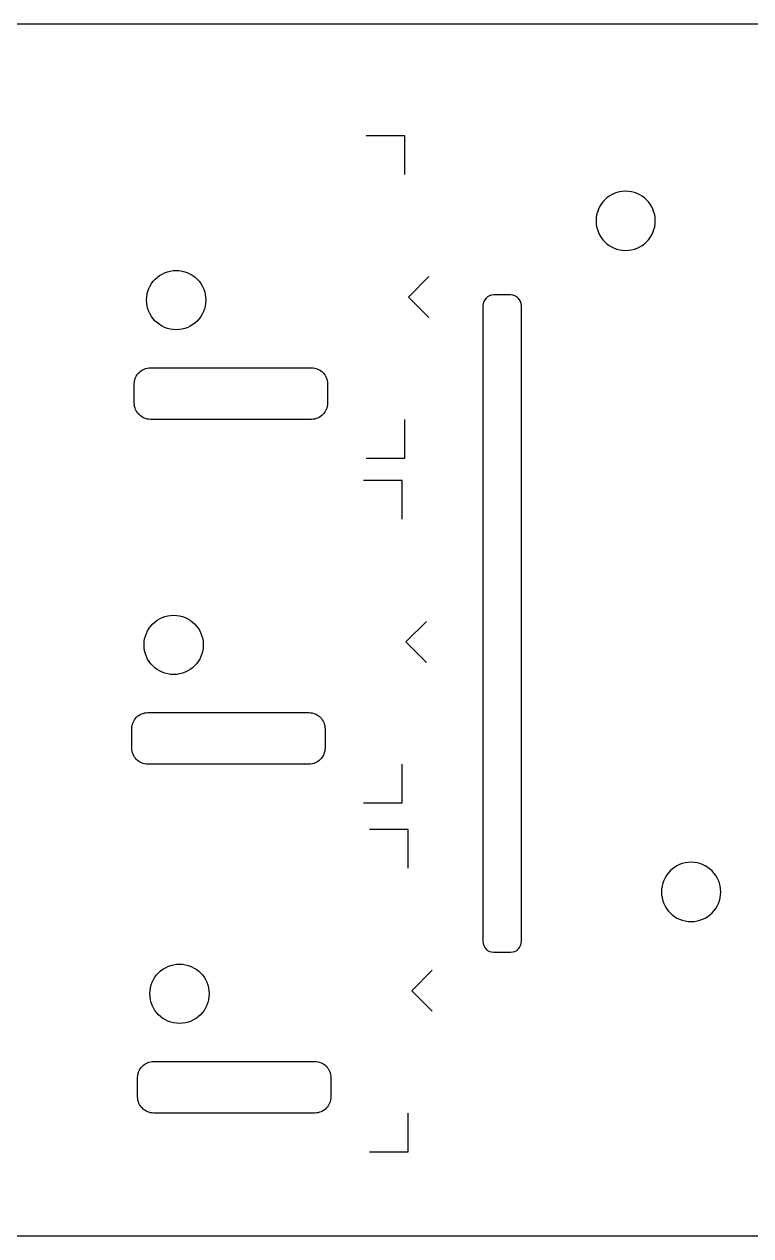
# Model space of a CAD drawing. Extents: x -6 to 227, y 0 to 209.
# Drawn here: x 57.4 to 113.8, y 0 to 94 of the extents above; entities that cross this region are included whole.
import ezdxf

# ---------------------------------------------------------------- set-up
doc = ezdxf.new("R2010")
doc.units = 0
doc.header["$LTSCALE"] = 25.4
doc.header["$MEASUREMENT"] = 0

# ---------------------------------------------------------------- blocks, each defined once
blk = doc.blocks.new('*B2')
at = {"color": 212, "linetype": 'Continuous'}
for p, q in [((215.248279, 94), (9.367003, 94)), ((86.945935, 85.344002), (83.945912, 85.344002)), ((86.945935, 82.34398), (86.945935, 85.344002)), ((103.192987, 80.86595), (102.991897, 80.769079)), ((103.404336, 80.943309), (103.192987, 80.86595)), ((103.624787, 81), (103.404336, 80.943309)), ((103.853182, 81.034864), (103.624787, 81)), ((104.088365, 81.046743), (103.853182, 81.034864)), ((104.323548, 81.034864), (104.088365, 81.046743)), ((104.551943, 81), (104.323548, 81.034864)), ((104.772394, 80.943309), (104.551943, 81)), ((104.983743, 80.86595), (104.772394, 80.943309)), ((105.184833, 80.769079), (104.983743, 80.86595)), ((102.180826, 80.032593), (102.065587, 79.842976)), ((102.313266, 80.209647), (102.180826, 80.032593)), ((102.461751, 80.372981), (102.313266, 80.209647)), ((102.625122, 80.521436), (102.461751, 80.372981)), ((102.802223, 80.653855), (102.625122, 80.521436)), ((102.991897, 80.769079), (102.802223, 80.653855)), ((105.374507, 80.653855), (105.184833, 80.769079)), ((105.551608, 80.521436), (105.374507, 80.653855)), ((105.714979, 80.372981), (105.551608, 80.521436)), ((105.863464, 80.209647), (105.714979, 80.372981)), ((105.995904, 80.032593), (105.863464, 80.209647)), ((106.111143, 79.842976), (105.995904, 80.032593)), ((101.79978, 78.982043), (101.787901, 78.746984)), ((101.834645, 79.21033), (101.79978, 78.982043)), ((101.891339, 79.430686), (101.834645, 79.21033)), ((101.968705, 79.641954), (101.891339, 79.430686)), ((102.065587, 79.842976), (101.968705, 79.641954)), ((106.208025, 79.641954), (106.111143, 79.842976)), ((106.285391, 79.430686), (106.208025, 79.641954)), ((106.342085, 79.21033), (106.285391, 79.430686)), ((106.37695, 78.982043), (106.342085, 79.21033)), ((106.388829, 78.746984), (106.37695, 78.982043)), ((101.787901, 78.746984), (101.79978, 78.511631)), ((101.79978, 78.511631), (101.834645, 78.283117)), ((101.834645, 78.283117), (101.891339, 78.062595)), ((101.891339, 78.062595), (101.968705, 77.851215)), ((106.208025, 77.851215), (106.285391, 78.062595)), ((106.285391, 78.062595), (106.342085, 78.283117)), ((106.342085, 78.283117), (106.37695, 78.511631)), ((106.37695, 78.511631), (106.388829, 78.746984)), ((101.968705, 77.851215), (102.065587, 77.65013)), ((102.065587, 77.65013), (102.180826, 77.460489)), ((102.180826, 77.460489), (102.313266, 77.283445)), ((102.313266, 77.283445), (102.461751, 77.12015)), ((102.461751, 77.12015), (102.625122, 76.971753)), ((105.551608, 76.971753), (105.714979, 77.12015)), ((105.714979, 77.12015), (105.863464, 77.283445)), ((105.863464, 77.283445), (105.995904, 77.460489)), ((105.995904, 77.460489), (106.111143, 77.65013)), ((106.111143, 77.65013), (106.208025, 77.851215)), ((102.625122, 76.971753), (102.802223, 76.839407)), ((102.802223, 76.839407), (102.991897, 76.724264)), ((102.991897, 76.724264), (103.192987, 76.627473)), ((103.192987, 76.627473), (103.404336, 76.550188)), ((103.404336, 76.550188), (103.624787, 76.493558)), ((103.624787, 76.493558), (103.853182, 76.458736)), ((103.853182, 76.458736), (104.088365, 76.446873)), ((104.088365, 76.446873), (104.323548, 76.458736)), ((104.323548, 76.458736), (104.551943, 76.493558)), ((104.551943, 76.493558), (104.772394, 76.550188)), ((104.772394, 76.550188), (104.983743, 76.627473)), ((104.983743, 76.627473), (105.184833, 76.724264)), ((105.184833, 76.724264), (105.374507, 76.839407)), ((105.374507, 76.839407), (105.551608, 76.971753)), ((67.570365, 74.224579), (67.73367, 74.37303)), ((67.73367, 74.37303), (67.910708, 74.505439)), ((67.910708, 74.505439), (68.100322, 74.620648)), ((68.100322, 74.620648), (68.301359, 74.717503)), ((68.301359, 74.717503), (68.512663, 74.794847)), ((68.512663, 74.794847), (68.733078, 74.851523)), ((68.733078, 74.851523), (68.961451, 74.886377)), ((68.961451, 74.886377), (69.196626, 74.898252)), ((69.196626, 74.898252), (69.431747, 74.886377)), ((69.431747, 74.886377), (69.660088, 74.851523)), ((69.660088, 74.851523), (69.880491, 74.794847)), ((69.880491, 74.794847), (70.0918, 74.717503)), ((70.0918, 74.717503), (70.292856, 74.620648)), ((70.292856, 74.620648), (70.482501, 74.505439)), ((70.482501, 74.505439), (70.659579, 74.37303)), ((70.659579, 74.37303), (70.822932, 74.224579)), ((88.818479, 74.41918), (87.227451, 72.828505)), ((67.000241, 73.282137), (67.077562, 73.493463)), ((67.077562, 73.493463), (67.17439, 73.694527)), ((67.17439, 73.694527), (67.289569, 73.884171)), ((67.289569, 73.884171), (67.421946, 74.06124)), ((67.421946, 74.06124), (67.570365, 74.224579)), ((70.822932, 74.224579), (70.971402, 74.06124)), ((70.971402, 74.06124), (71.103831, 73.884171)), ((71.103831, 73.884171), (71.219063, 73.694527)), ((71.219063, 73.694527), (71.315939, 73.493463)), ((71.315939, 73.493463), (71.393302, 73.282137)), ((66.896868, 72.598141), (66.908739, 72.83332)), ((66.908739, 72.36302), (66.896868, 72.598141)), ((66.908739, 72.83332), (66.943581, 73.061704)), ((66.943581, 73.061704), (67.000241, 73.282137)), ((71.393302, 73.282137), (71.449994, 73.061704)), ((71.449994, 73.061704), (71.484859, 72.83332)), ((71.484859, 72.83332), (71.496737, 72.598141)), ((71.496737, 72.598141), (71.484859, 72.36302)), ((87.227451, 72.828505), (88.818479, 71.237477)), ((95.153479, 73), (93.846521, 73)), ((66.943581, 72.134679), (66.908739, 72.36302)), ((67.000241, 71.914276), (66.943581, 72.134679)), ((67.077562, 71.702967), (67.000241, 71.914276)), ((67.17439, 71.501912), (67.077562, 71.702967)), ((67.289569, 71.312266), (67.17439, 71.501912)), ((71.219063, 71.501912), (71.103831, 71.312266)), ((71.315939, 71.702967), (71.219063, 71.501912)), ((71.393302, 71.914276), (71.315939, 71.702967)), ((71.449994, 72.134679), (71.393302, 71.914276)), ((71.484859, 72.36302), (71.449994, 72.134679)), ((93, 72.153479), (93, 22.846521)), ((96, 22.846521), (96, 72.153479)), ((67.421946, 71.135188), (67.289569, 71.312266)), ((67.570365, 70.971835), (67.421946, 71.135188)), ((67.73367, 70.823365), (67.570365, 70.971835)), ((67.910708, 70.690936), (67.73367, 70.823365)), ((68.100322, 70.575704), (67.910708, 70.690936)), ((68.301359, 70.478828), (68.100322, 70.575704)), ((70.292856, 70.575704), (70.0918, 70.478828)), ((70.482501, 70.690936), (70.292856, 70.575704)), ((70.659579, 70.823365), (70.482501, 70.690936)), ((70.822932, 70.971835), (70.659579, 70.823365)), ((70.971402, 71.135188), (70.822932, 70.971835)), ((71.103831, 71.312266), (70.971402, 71.135188)), ((68.512663, 70.401465), (68.301359, 70.478828)), ((68.733078, 70.344773), (68.512663, 70.401465)), ((68.961451, 70.309908), (68.733078, 70.344773)), ((69.196626, 70.29803), (68.961451, 70.309908)), ((69.431747, 70.309908), (69.196626, 70.29803)), ((69.660088, 70.344773), (69.431747, 70.309908)), ((69.880491, 70.401465), (69.660088, 70.344773)), ((70.0918, 70.478828), (69.880491, 70.401465)), ((66.097322, 66.690495), (66.159923, 66.793548)), ((66.159923, 66.793548), (66.23187, 66.889767)), ((66.23187, 66.889767), (66.312536, 66.978523)), ((66.312536, 66.978523), (66.401292, 67.059189)), ((66.401292, 67.059189), (66.49751, 67.131136)), ((66.49751, 67.131136), (66.600564, 67.193737)), ((66.600564, 67.193737), (66.709824, 67.246364)), ((66.709824, 67.246364), (66.824663, 67.288389)), ((66.824663, 67.288389), (66.944454, 67.319185)), ((66.944454, 67.319185), (67.068567, 67.338122)), ((67.068567, 67.338122), (67.196376, 67.344574)), ((67.196376, 67.344574), (79.696351, 67.344574)), ((79.696351, 67.344574), (79.82416, 67.338122)), ((79.82416, 67.338122), (79.948274, 67.319185)), ((79.948274, 67.319185), (80.068064, 67.288389)), ((80.068064, 67.288389), (80.182903, 67.246364)), ((80.182903, 67.246364), (80.292164, 67.193737)), ((80.292164, 67.193737), (80.395217, 67.131136)), ((80.395217, 67.131136), (80.491436, 67.059189)), ((80.491436, 67.059189), (80.580192, 66.978523)), ((80.580192, 66.978523), (80.660857, 66.889767)), ((80.660857, 66.889767), (80.732805, 66.793548)), ((80.732805, 66.793548), (80.795406, 66.690495)), ((65.946485, 66.094683), (65.952937, 66.222492)), ((65.946485, 64.594671), (65.946485, 66.094683)), ((65.952937, 66.222492), (65.971874, 66.346605)), ((65.971874, 66.346605), (66.002669, 66.466396)), ((66.002669, 66.466396), (66.044695, 66.581235)), ((66.044695, 66.581235), (66.097322, 66.690495)), ((80.795406, 66.690495), (80.848033, 66.581235)), ((80.848033, 66.581235), (80.890058, 66.466396)), ((80.890058, 66.466396), (80.920853, 66.346605)), ((80.920853, 66.346605), (80.939791, 66.222492)), ((80.939791, 66.222492), (80.946243, 66.094683)), ((80.946243, 66.094683), (80.946243, 64.594671)), ((65.952937, 64.466862), (65.946485, 64.594671)), ((65.971874, 64.342749), (65.952937, 64.466862)), ((66.002669, 64.222958), (65.971874, 64.342749)), ((66.044695, 64.108119), (66.002669, 64.222958)), ((66.097322, 63.998859), (66.044695, 64.108119)), ((66.159923, 63.895806), (66.097322, 63.998859)), ((80.795406, 63.998859), (80.732805, 63.895806)), ((80.848033, 64.108119), (80.795406, 63.998859)), ((80.890058, 64.222958), (80.848033, 64.108119)), ((80.920853, 64.342749), (80.890058, 64.222958)), ((80.939791, 64.466862), (80.920853, 64.342749)), ((80.946243, 64.594671), (80.939791, 64.466862)), ((66.23187, 63.799587), (66.159923, 63.895806)), ((66.312536, 63.710831), (66.23187, 63.799587)), ((66.401292, 63.630165), (66.312536, 63.710831)), ((66.49751, 63.558218), (66.401292, 63.630165)), ((66.600564, 63.495617), (66.49751, 63.558218)), ((66.709824, 63.44299), (66.600564, 63.495617)), ((66.824663, 63.400965), (66.709824, 63.44299)), ((66.944454, 63.370169), (66.824663, 63.400965)), ((67.068567, 63.351232), (66.944454, 63.370169)), ((67.196376, 63.34478), (67.068567, 63.351232)), ((79.696351, 63.34478), (67.196376, 63.34478)), ((79.82416, 63.351232), (79.696351, 63.34478)), ((79.948274, 63.370169), (79.82416, 63.351232)), ((80.068064, 63.400965), (79.948274, 63.370169)), ((80.182903, 63.44299), (80.068064, 63.400965)), ((80.292164, 63.495617), (80.182903, 63.44299)), ((80.395217, 63.558218), (80.292164, 63.495617)), ((80.491436, 63.630165), (80.395217, 63.558218)), ((80.580192, 63.710831), (80.491436, 63.630165)), ((80.660857, 63.799587), (80.580192, 63.710831)), ((80.732805, 63.895806), (80.660857, 63.799587)), ((86.945935, 60.344052), (86.945935, 63.344074)), ((83.945912, 60.344052), (86.945935, 60.344052)), ((86.748922, 58.589752), (83.7489, 58.589752)), ((86.748922, 55.58973), (86.748922, 58.589752)), ((67.90331, 47.866399), (68.104347, 47.963253)), ((68.104347, 47.963253), (68.31565, 48.040597)), ((68.31565, 48.040597), (68.536066, 48.097274)), ((68.536066, 48.097274), (68.764439, 48.132128)), ((68.764439, 48.132128), (68.999614, 48.144002)), ((68.999614, 48.144002), (69.234735, 48.132128)), ((69.234735, 48.132128), (69.463076, 48.097274)), ((69.463076, 48.097274), (69.683479, 48.040597)), ((69.683479, 48.040597), (69.894788, 47.963253)), ((69.894788, 47.963253), (70.095843, 47.866399)), ((66.977378, 46.940277), (67.092557, 47.129921)), ((67.092557, 47.129921), (67.224934, 47.306991)), ((67.224934, 47.306991), (67.373353, 47.470329)), ((67.373353, 47.470329), (67.536658, 47.618781)), ((67.536658, 47.618781), (67.713696, 47.751189)), ((67.713696, 47.751189), (67.90331, 47.866399)), ((70.095843, 47.866399), (70.285489, 47.751189)), ((70.285489, 47.751189), (70.462567, 47.618781)), ((70.462567, 47.618781), (70.62592, 47.470329)), ((70.62592, 47.470329), (70.77439, 47.306991)), ((70.77439, 47.306991), (70.906819, 47.129921)), ((70.906819, 47.129921), (71.022051, 46.940277)), ((88.621467, 47.66493), (87.030439, 46.074255)), ((66.699856, 45.843891), (66.711727, 46.07907)), ((66.711727, 46.07907), (66.746569, 46.307454)), ((66.746569, 46.307454), (66.803229, 46.527888)), ((66.803229, 46.527888), (66.88055, 46.739214)), ((66.88055, 46.739214), (66.977378, 46.940277)), ((71.022051, 46.940277), (71.118927, 46.739214)), ((71.118927, 46.739214), (71.19629, 46.527888)), ((71.19629, 46.527888), (71.252982, 46.307454)), ((71.252982, 46.307454), (71.287847, 46.07907)), ((71.287847, 46.07907), (71.299725, 45.843891)), ((87.030439, 46.074255), (88.621467, 44.483227)), ((66.711727, 45.60877), (66.699856, 45.843891)), ((66.746569, 45.38043), (66.711727, 45.60877)), ((66.803229, 45.160026), (66.746569, 45.38043)), ((66.88055, 44.948718), (66.803229, 45.160026)), ((71.19629, 45.160026), (71.118927, 44.948718)), ((71.252982, 45.38043), (71.19629, 45.160026)), ((71.287847, 45.60877), (71.252982, 45.38043)), ((71.299725, 45.843891), (71.287847, 45.60877)), ((66.977378, 44.747662), (66.88055, 44.948718)), ((67.092557, 44.558016), (66.977378, 44.747662)), ((67.224934, 44.380938), (67.092557, 44.558016)), ((67.373353, 44.217586), (67.224934, 44.380938)), ((67.536658, 44.069116), (67.373353, 44.217586)), ((70.62592, 44.217586), (70.462567, 44.069116)), ((70.77439, 44.380938), (70.62592, 44.217586)), ((70.906819, 44.558016), (70.77439, 44.380938)), ((71.022051, 44.747662), (70.906819, 44.558016)), ((71.118927, 44.948718), (71.022051, 44.747662)), ((67.713696, 43.936686), (67.536658, 44.069116)), ((67.90331, 43.821455), (67.713696, 43.936686)), ((68.104347, 43.724579), (67.90331, 43.821455)), ((68.31565, 43.647216), (68.104347, 43.724579)), ((68.536066, 43.590523), (68.31565, 43.647216)), ((68.764439, 43.555659), (68.536066, 43.590523)), ((68.999614, 43.54378), (68.764439, 43.555659)), ((69.234735, 43.555659), (68.999614, 43.54378)), ((69.463076, 43.590523), (69.234735, 43.555659)), ((69.683479, 43.647216), (69.463076, 43.590523)), ((69.894788, 43.724579), (69.683479, 43.647216)), ((70.095843, 43.821455), (69.894788, 43.724579)), ((70.285489, 43.936686), (70.095843, 43.821455)), ((70.462567, 44.069116), (70.285489, 43.936686)), ((66.300498, 40.376887), (66.403552, 40.439488)), ((66.403552, 40.439488), (66.512812, 40.492115)), ((66.512812, 40.492115), (66.627651, 40.53414)), ((66.627651, 40.53414), (66.747442, 40.564935)), ((66.747442, 40.564935), (66.871555, 40.583873)), ((66.871555, 40.583873), (66.999364, 40.590325)), ((66.999364, 40.590325), (79.499339, 40.590325)), ((79.499339, 40.590325), (79.627148, 40.583873)), ((79.627148, 40.583873), (79.751262, 40.564935)), ((79.751262, 40.564935), (79.871052, 40.53414)), ((79.871052, 40.53414), (79.985891, 40.492115)), ((79.985891, 40.492115), (80.095152, 40.439488)), ((80.095152, 40.439488), (80.198205, 40.376887)), ((65.755925, 39.468242), (65.774862, 39.592356)), ((65.774862, 39.592356), (65.805657, 39.712146)), ((65.805657, 39.712146), (65.847682, 39.826985)), ((65.847682, 39.826985), (65.900309, 39.936245)), ((65.900309, 39.936245), (65.962911, 40.039299)), ((65.962911, 40.039299), (66.034858, 40.135518)), ((66.034858, 40.135518), (66.115523, 40.224274)), ((66.115523, 40.224274), (66.20428, 40.304939)), ((66.20428, 40.304939), (66.300498, 40.376887)), ((80.198205, 40.376887), (80.294424, 40.304939)), ((80.294424, 40.304939), (80.38318, 40.224274)), ((80.38318, 40.224274), (80.463845, 40.135518)), ((80.463845, 40.135518), (80.535793, 40.039299)), ((80.535793, 40.039299), (80.598394, 39.936245)), ((80.598394, 39.936245), (80.651021, 39.826985)), ((80.651021, 39.826985), (80.693046, 39.712146)), ((80.693046, 39.712146), (80.723841, 39.592356)), ((80.723841, 39.592356), (80.742779, 39.468242)), ((65.749472, 39.340433), (65.755925, 39.468242)), ((65.749472, 37.840422), (65.749472, 39.340433)), ((80.742779, 39.468242), (80.749231, 39.340433)), ((80.749231, 39.340433), (80.749231, 37.840422)), ((65.755925, 37.712613), (65.749472, 37.840422)), ((65.774862, 37.588499), (65.755925, 37.712613)), ((80.742779, 37.712613), (80.723841, 37.588499)), ((80.749231, 37.840422), (80.742779, 37.712613)), ((65.805657, 37.468709), (65.774862, 37.588499)), ((65.847682, 37.35387), (65.805657, 37.468709)), ((65.900309, 37.244609), (65.847682, 37.35387)), ((65.962911, 37.141556), (65.900309, 37.244609)), ((66.034858, 37.045337), (65.962911, 37.141556)), ((66.115523, 36.956581), (66.034858, 37.045337)), ((66.20428, 36.875916), (66.115523, 36.956581)), ((66.300498, 36.803968), (66.20428, 36.875916)), ((66.403552, 36.741367), (66.300498, 36.803968)), ((66.512812, 36.68874), (66.403552, 36.741367)), ((66.627651, 36.646715), (66.512812, 36.68874)), ((79.985891, 36.68874), (79.871052, 36.646715)), ((80.095152, 36.741367), (79.985891, 36.68874)), ((80.198205, 36.803968), (80.095152, 36.741367)), ((80.294424, 36.875916), (80.198205, 36.803968)), ((80.38318, 36.956581), (80.294424, 36.875916)), ((80.463845, 37.045337), (80.38318, 36.956581)), ((80.535793, 37.141556), (80.463845, 37.045337)), ((80.598394, 37.244609), (80.535793, 37.141556)), ((80.651021, 37.35387), (80.598394, 37.244609)), ((80.693046, 37.468709), (80.651021, 37.35387)), ((80.723841, 37.588499), (80.693046, 37.468709)), ((66.747442, 36.61592), (66.627651, 36.646715)), ((66.871555, 36.596982), (66.747442, 36.61592)), ((66.999364, 36.59053), (66.871555, 36.596982)), ((79.499339, 36.59053), (66.999364, 36.59053)), ((79.627148, 36.596982), (79.499339, 36.59053)), ((79.751262, 36.61592), (79.627148, 36.596982)), ((79.871052, 36.646715), (79.751262, 36.61592)), ((86.748922, 33.589802), (86.748922, 36.589825)), ((83.7489, 33.589802), (86.748922, 33.589802)), ((87.204151, 31.52269), (84.204129, 31.52269)), ((87.204151, 28.522668), (87.204151, 31.52269)), ((107.541751, 28.302893), (107.393266, 28.139587)), ((107.705122, 28.451312), (107.541751, 28.302893)), ((107.882223, 28.583688), (107.705122, 28.451312)), ((108.071897, 28.698868), (107.882223, 28.583688)), ((108.272987, 28.795696), (108.071897, 28.698868)), ((108.484336, 28.873017), (108.272987, 28.795696)), ((108.704787, 28.929676), (108.484336, 28.873017)), ((108.933182, 28.964519), (108.704787, 28.929676)), ((109.168365, 28.97639), (108.933182, 28.964519)), ((109.403548, 28.964519), (109.168365, 28.97639)), ((109.631943, 28.929676), (109.403548, 28.964519)), ((109.852394, 28.873017), (109.631943, 28.929676)), ((110.063743, 28.795696), (109.852394, 28.873017)), ((110.264833, 28.698868), (110.063743, 28.795696)), ((110.454507, 28.583688), (110.264833, 28.698868)), ((110.631608, 28.451312), (110.454507, 28.583688)), ((110.794979, 28.302893), (110.631608, 28.451312)), ((110.943464, 28.139587), (110.794979, 28.302893)), ((106.971339, 27.360595), (106.914645, 27.140179)), ((107.048705, 27.571899), (106.971339, 27.360595)), ((107.145587, 27.772935), (107.048705, 27.571899)), ((107.260826, 27.96255), (107.145587, 27.772935)), ((107.393266, 28.139587), (107.260826, 27.96255)), ((111.075904, 27.96255), (110.943464, 28.139587)), ((111.191143, 27.772935), (111.075904, 27.96255)), ((111.288025, 27.571899), (111.191143, 27.772935)), ((111.365391, 27.360595), (111.288025, 27.571899)), ((111.422085, 27.140179), (111.365391, 27.360595)), ((106.87978, 26.911807), (106.867901, 26.676632)), ((106.867901, 26.676632), (106.87978, 26.441453)), ((106.914645, 27.140179), (106.87978, 26.911807)), ((106.87978, 26.441453), (106.914645, 26.213068)), ((111.45695, 26.911807), (111.422085, 27.140179)), ((111.422085, 26.213068), (111.45695, 26.441453)), ((111.468829, 26.676632), (111.45695, 26.911807)), ((111.45695, 26.441453), (111.468829, 26.676632)), ((106.914645, 26.213068), (106.971339, 25.992635)), ((106.971339, 25.992635), (107.048705, 25.781309)), ((107.048705, 25.781309), (107.145587, 25.580246)), ((107.145587, 25.580246), (107.260826, 25.390602)), ((107.260826, 25.390602), (107.393266, 25.213532)), ((110.943464, 25.213532), (111.075904, 25.390602)), ((111.075904, 25.390602), (111.191143, 25.580246)), ((111.191143, 25.580246), (111.288025, 25.781309)), ((111.288025, 25.781309), (111.365391, 25.992635)), ((111.365391, 25.992635), (111.422085, 26.213068)), ((107.393266, 25.213532), (107.541751, 25.050194)), ((107.541751, 25.050194), (107.705122, 24.901742)), ((107.705122, 24.901742), (107.882223, 24.769334)), ((107.882223, 24.769334), (108.071897, 24.654124)), ((108.071897, 24.654124), (108.272987, 24.557269)), ((108.272987, 24.557269), (108.484336, 24.479926)), ((108.484336, 24.479926), (108.704787, 24.423249)), ((109.631943, 24.423249), (109.852394, 24.479926)), ((109.852394, 24.479926), (110.063743, 24.557269)), ((110.063743, 24.557269), (110.264833, 24.654124)), ((110.264833, 24.654124), (110.454507, 24.769334)), ((110.454507, 24.769334), (110.631608, 24.901742)), ((110.631608, 24.901742), (110.794979, 25.050194)), ((110.794979, 25.050194), (110.943464, 25.213532)), ((108.704787, 24.423249), (108.933182, 24.388395)), ((108.933182, 24.388395), (109.168365, 24.37652)), ((109.168365, 24.37652), (109.403548, 24.388395)), ((109.403548, 24.388395), (109.631943, 24.423249)), ((93.846521, 22), (95.153479, 22)), ((67.991887, 20.551719), (68.168925, 20.684127)), ((68.168925, 20.684127), (68.358539, 20.799337)), ((68.358539, 20.799337), (68.559576, 20.896191)), ((68.559576, 20.896191), (68.770879, 20.973535)), ((68.770879, 20.973535), (68.991295, 21.030212)), ((68.991295, 21.030212), (69.219668, 21.065066)), ((69.219668, 21.065066), (69.454843, 21.07694)), ((69.454843, 21.07694), (69.689964, 21.065066)), ((69.689964, 21.065066), (69.918305, 21.030212)), ((69.918305, 21.030212), (70.138708, 20.973535)), ((70.138708, 20.973535), (70.350017, 20.896191)), ((70.350017, 20.896191), (70.551072, 20.799337)), ((70.551072, 20.799337), (70.740718, 20.684127)), ((70.740718, 20.684127), (70.917796, 20.551719)), ((67.335779, 19.672152), (67.432607, 19.873215)), ((67.432607, 19.873215), (67.547786, 20.062859)), ((67.547786, 20.062859), (67.680163, 20.239929)), ((67.680163, 20.239929), (67.828582, 20.403267)), ((67.828582, 20.403267), (67.991887, 20.551719)), ((70.917796, 20.551719), (71.081149, 20.403267)), ((71.081149, 20.403267), (71.229619, 20.239929)), ((71.229619, 20.239929), (71.362048, 20.062859)), ((71.362048, 20.062859), (71.47728, 19.873215)), ((71.47728, 19.873215), (71.574156, 19.672152)), ((89.076696, 20.597868), (87.485668, 19.007193)), ((67.155085, 18.776829), (67.166956, 19.012008)), ((67.166956, 19.012008), (67.201798, 19.240392)), ((67.201798, 19.240392), (67.258458, 19.460826)), ((67.258458, 19.460826), (67.335779, 19.672152)), ((71.574156, 19.672152), (71.651519, 19.460826)), ((71.651519, 19.460826), (71.708211, 19.240392)), ((71.708211, 19.240392), (71.743076, 19.012008)), ((71.743076, 19.012008), (71.754954, 18.776829)), ((87.485668, 19.007193), (89.076696, 17.416165)), ((67.166956, 18.541708), (67.155085, 18.776829)), ((67.201798, 18.313368), (67.166956, 18.541708)), ((67.258458, 18.092964), (67.201798, 18.313368)), ((67.335779, 17.881656), (67.258458, 18.092964)), ((67.432607, 17.6806), (67.335779, 17.881656)), ((71.574156, 17.881656), (71.47728, 17.6806)), ((71.651519, 18.092964), (71.574156, 17.881656)), ((71.708211, 18.313368), (71.651519, 18.092964)), ((71.743076, 18.541708), (71.708211, 18.313368)), ((71.754954, 18.776829), (71.743076, 18.541708)), ((67.547786, 17.490954), (67.432607, 17.6806)), ((67.680163, 17.313876), (67.547786, 17.490954)), ((67.828582, 17.150524), (67.680163, 17.313876)), ((67.991887, 17.002054), (67.828582, 17.150524)), ((68.168925, 16.869624), (67.991887, 17.002054)), ((70.917796, 17.002054), (70.740718, 16.869624)), ((71.081149, 17.150524), (70.917796, 17.002054)), ((71.229619, 17.313876), (71.081149, 17.150524)), ((71.362048, 17.490954), (71.229619, 17.313876)), ((71.47728, 17.6806), (71.362048, 17.490954)), ((68.358539, 16.754393), (68.168925, 16.869624)), ((68.559576, 16.657517), (68.358539, 16.754393)), ((68.770879, 16.580154), (68.559576, 16.657517)), ((68.991295, 16.523461), (68.770879, 16.580154)), ((69.219668, 16.488597), (68.991295, 16.523461)), ((69.454843, 16.476718), (69.219668, 16.488597)), ((69.689964, 16.488597), (69.454843, 16.476718)), ((69.918305, 16.523461), (69.689964, 16.488597)), ((70.138708, 16.580154), (69.918305, 16.523461)), ((70.350017, 16.657517), (70.138708, 16.580154)), ((70.551072, 16.754393), (70.350017, 16.657517)), ((70.740718, 16.869624), (70.551072, 16.754393)), ((66.570752, 13.157212), (66.659509, 13.237877)), ((66.659509, 13.237877), (66.755727, 13.309825)), ((66.755727, 13.309825), (66.858781, 13.372426)), ((66.858781, 13.372426), (66.968041, 13.425053)), ((66.968041, 13.425053), (67.08288, 13.467078)), ((67.08288, 13.467078), (67.202671, 13.497873)), ((67.202671, 13.497873), (67.326784, 13.516811)), ((67.326784, 13.516811), (67.454593, 13.523263)), ((67.454593, 13.523263), (79.954568, 13.523263)), ((79.954568, 13.523263), (80.082377, 13.516811)), ((80.082377, 13.516811), (80.206491, 13.497873)), ((80.206491, 13.497873), (80.326281, 13.467078)), ((80.326281, 13.467078), (80.44112, 13.425053)), ((80.44112, 13.425053), (80.550381, 13.372426)), ((80.550381, 13.372426), (80.653434, 13.309825)), ((80.653434, 13.309825), (80.749653, 13.237877)), ((80.749653, 13.237877), (80.838409, 13.157212)), ((66.204701, 12.273371), (66.211154, 12.40118)), ((66.204701, 10.77336), (66.204701, 12.273371)), ((66.211154, 12.40118), (66.230091, 12.525294)), ((66.230091, 12.525294), (66.260886, 12.645084)), ((66.260886, 12.645084), (66.302911, 12.759923)), ((66.302911, 12.759923), (66.355538, 12.869183)), ((66.355538, 12.869183), (66.41814, 12.972237)), ((66.41814, 12.972237), (66.490087, 13.068456)), ((66.490087, 13.068456), (66.570752, 13.157212)), ((80.838409, 13.157212), (80.919074, 13.068456)), ((80.919074, 13.068456), (80.991022, 12.972237)), ((80.991022, 12.972237), (81.053623, 12.869183)), ((81.053623, 12.869183), (81.10625, 12.759923)), ((81.10625, 12.759923), (81.148275, 12.645084)), ((81.148275, 12.645084), (81.17907, 12.525294)), ((81.17907, 12.525294), (81.198008, 12.40118)), ((81.198008, 12.40118), (81.20446, 12.273371)), ((81.20446, 12.273371), (81.20446, 10.77336)), ((66.211154, 10.645551), (66.204701, 10.77336)), ((66.230091, 10.521437), (66.211154, 10.645551)), ((66.260886, 10.401647), (66.230091, 10.521437)), ((66.302911, 10.286808), (66.260886, 10.401647)), ((81.148275, 10.401647), (81.10625, 10.286808)), ((81.17907, 10.521437), (81.148275, 10.401647)), ((81.198008, 10.645551), (81.17907, 10.521437)), ((81.20446, 10.77336), (81.198008, 10.645551)), ((66.355538, 10.177547), (66.302911, 10.286808)), ((66.41814, 10.074494), (66.355538, 10.177547)), ((66.490087, 9.978275), (66.41814, 10.074494)), ((66.570752, 9.889519), (66.490087, 9.978275)), ((66.659509, 9.808854), (66.570752, 9.889519)), ((66.755727, 9.736906), (66.659509, 9.808854)), ((66.858781, 9.674305), (66.755727, 9.736906)), ((66.968041, 9.621678), (66.858781, 9.674305)), ((67.08288, 9.579653), (66.968041, 9.621678)), ((67.202671, 9.548858), (67.08288, 9.579653)), ((67.326784, 9.52992), (67.202671, 9.548858)), ((67.454593, 9.523468), (67.326784, 9.52992)), ((79.954568, 9.523468), (67.454593, 9.523468)), ((80.082377, 9.52992), (79.954568, 9.523468)), ((80.206491, 9.548858), (80.082377, 9.52992)), ((80.326281, 9.579653), (80.206491, 9.548858)), ((80.44112, 9.621678), (80.326281, 9.579653)), ((80.550381, 9.674305), (80.44112, 9.621678)), ((80.653434, 9.736906), (80.550381, 9.674305)), ((80.749653, 9.808854), (80.653434, 9.736906)), ((80.838409, 9.889519), (80.749653, 9.808854)), ((80.919074, 9.978275), (80.838409, 9.889519)), ((80.991022, 10.074494), (80.919074, 9.978275)), ((81.053623, 10.177547), (80.991022, 10.074494)), ((81.10625, 10.286808), (81.053623, 10.177547)), ((87.204151, 6.52274), (87.204151, 9.522763)), ((84.204129, 6.52274), (87.204151, 6.52274)), ((5.954295, 0), (215.248279, 0))]:
    blk.add_line(p, q, dxfattribs=at)
for centre, start, end in [((93.846521, 72.153479), -270, -180), ((95.153479, 72.153479), 0, 90), ((93.846521, 22.846521), -180, -90), ((95.153479, 22.846521), -90, 0)]:
    blk.add_arc(centre, 0.846521, start, end, dxfattribs=at)

msp = doc.modelspace()

# ---------------------------------------------------------------- block references
at = {"color": 212, "linetype": 'Continuous'}
msp.add_blockref('*B2', (0, 0), dxfattribs=at)

doc.saveas('drawing.dxf')
